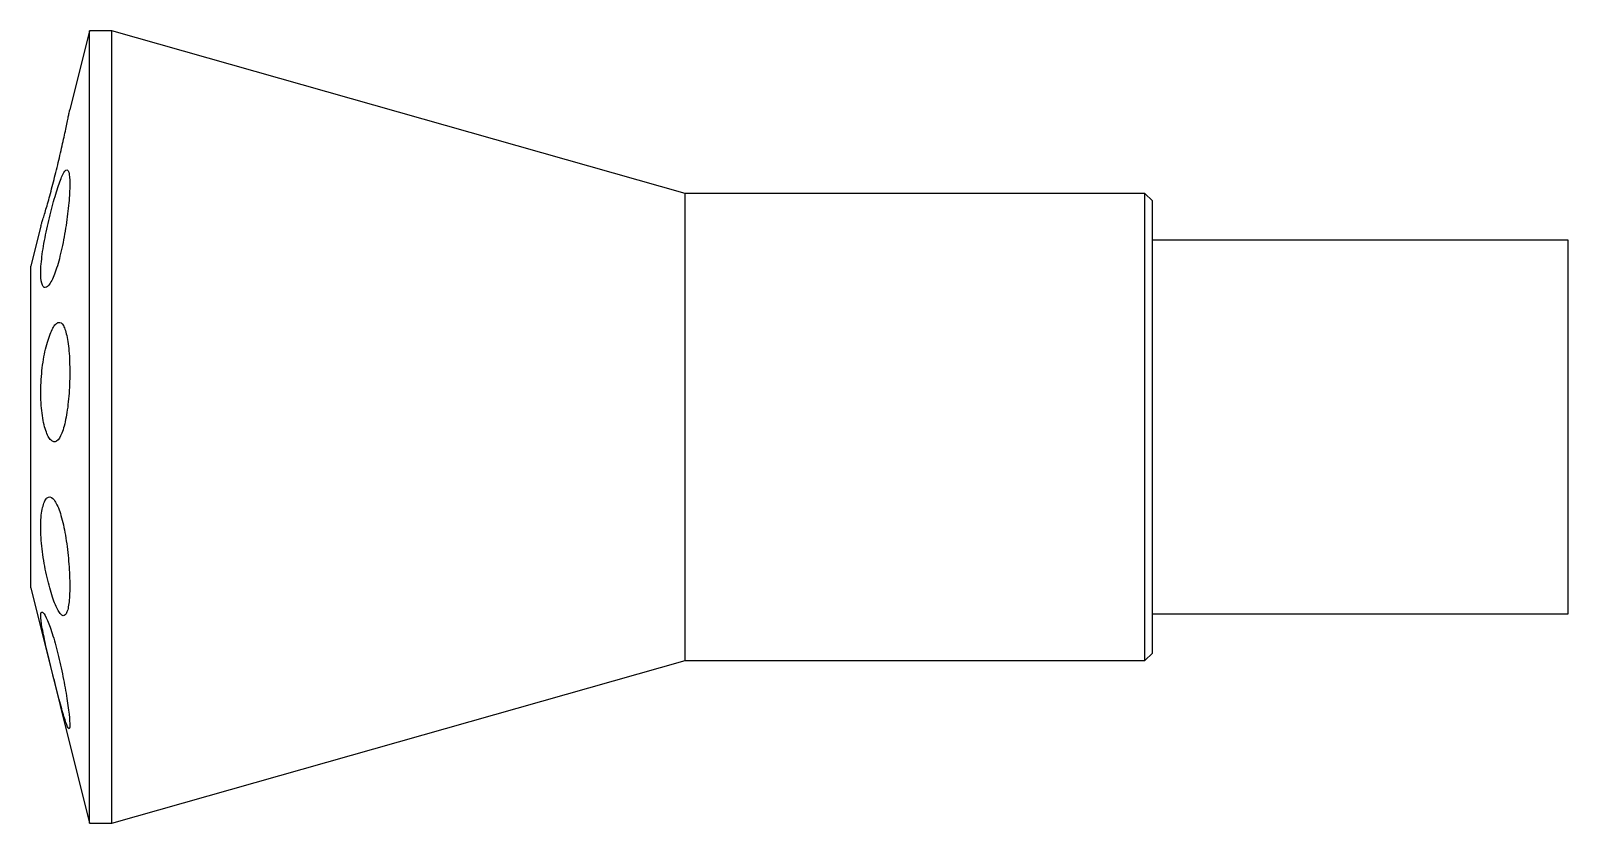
# Model space of a CAD drawing. Header units: inches. Extents: x 0.17 to 2.23, y 0.17 to 1.23.
import ezdxf

# ---------------------------------------------------------------- set-up
doc = ezdxf.new("R2010")
doc.units = ezdxf.units.IN
doc.header["$MEASUREMENT"] = 0

msp = doc.modelspace()

# ---------------------------------------------------------------- linework, layer by layer
at = {"color": 7, "linetype": 'Continuous', "lineweight": 25}
for p, q in [((0.2485, 1.23), (0.2222, 1.1243)), ((0.2785, 1.23), (0.2485, 1.23)), ((0.2485, 0.7), (0.2485, 1.23)), ((1.045, 1.0125), (0.2785, 1.23)), ((0.2785, 0.7), (0.2785, 1.23)), ((1.66, 1.0125), (1.045, 1.0125)), ((1.045, 0.7), (1.045, 1.0125)), ((1.67, 1.0025), (1.66, 1.0125)), ((1.66, 0.7), (1.66, 1.0125)), ((1.67, 0.7), (1.67, 1.0025)), ((0.1834, 0.9689), (0.17, 0.915)), ((2.226, 0.95), (1.67, 0.95)), ((2.226, 0.7), (2.226, 0.95)), ((0.17, 0.7), (0.17, 0.915)), ((0.17, 0.485), (0.17, 0.7)), ((0.2485, 0.17), (0.2485, 0.7)), ((0.2785, 0.17), (0.2785, 0.7)), ((1.045, 0.3875), (1.045, 0.7)), ((1.66, 0.3875), (1.66, 0.7)), ((1.67, 0.3975), (1.67, 0.7)), ((2.226, 0.45), (2.226, 0.7)), ((0.17, 0.485), (0.2485, 0.17)), ((1.67, 0.45), (2.226, 0.45)), ((1.66, 0.3875), (1.67, 0.3975)), ((0.2785, 0.17), (1.045, 0.3875)), ((1.045, 0.3875), (1.66, 0.3875)), ((0.2485, 0.17), (0.2785, 0.17))]:
    msp.add_line(p, q, dxfattribs=at)
for points, knots in [([(0.1835, 0.9689), (0.1835, 0.9689), (0.1835, 0.9689), (0.1843, 0.9714), (0.1857, 0.976), (0.1878, 0.9825), (0.1903, 0.991), (0.1932, 1.0009), (0.1963, 1.0122), (0.1995, 1.0244), (0.2028, 1.0373), (0.206, 1.0504), (0.2091, 1.0635), (0.212, 1.0761), (0.2146, 1.0879), (0.2169, 1.0985), (0.2188, 1.1077), (0.2203, 1.115), (0.2214, 1.1204), (0.2221, 1.1237), (0.2221, 1.1241), (0.2222, 1.1243)], [0, 0, 0, 0, 0.035654, 0.090035, 0.142885, 0.197269, 0.250098, 0.304463, 0.35723, 0.411526, 0.464326, 0.518647, 0.571648, 0.626174, 0.679379, 0.734126, 0.787325, 0.84208, 0.895031, 0.949535, 1, 1, 1, 1]), ([(0.1847, 0.8924), (0.1852, 0.8904), (0.1859, 0.8889), (0.1874, 0.8869), (0.1883, 0.8864), (0.1903, 0.8865), (0.1914, 0.887), (0.1937, 0.889), (0.1949, 0.8906), (0.1986, 0.8965), (0.2012, 0.9025), (0.2062, 0.9171), (0.2086, 0.926), (0.2119, 0.9403), (0.213, 0.9453), (0.2149, 0.9555), (0.2158, 0.9606), (0.2174, 0.971), (0.2182, 0.9762), (0.2195, 0.9863), (0.2201, 0.9912), (0.221, 1.0009), (0.2214, 1.0054), (0.2219, 1.0139), (0.2221, 1.0179), (0.2222, 1.0252), (0.2222, 1.0284), (0.2219, 1.0341), (0.2217, 1.0365), (0.2207, 1.0422), (0.2196, 1.0441), (0.2167, 1.0438), (0.215, 1.0416), (0.2119, 1.0355), (0.2108, 1.033), (0.2085, 1.0272), (0.2074, 1.0239), (0.2049, 1.0165), (0.2037, 1.0125), (0.2012, 1.0039), (0.1999, 0.9994), (0.1973, 0.9898), (0.1961, 0.9849), (0.1937, 0.9748), (0.1925, 0.9697), (0.1903, 0.9594), (0.1893, 0.9543), (0.1874, 0.9443), (0.1866, 0.9393), (0.1852, 0.9299), (0.1847, 0.9254), (0.1838, 0.9169), (0.1835, 0.9129), (0.1832, 0.9021), (0.1837, 0.8963), (0.1847, 0.8924)], [0, 0, 0, 0, 0.03125, 0.03125, 0.0625, 0.0625, 0.09375, 0.09375, 0.125, 0.125, 0.1875, 0.1875, 0.25, 0.25, 0.28125, 0.28125, 0.3125, 0.3125, 0.34375, 0.34375, 0.375, 0.375, 0.40625, 0.40625, 0.4375, 0.4375, 0.46875, 0.46875, 0.5, 0.5, 0.5625, 0.5625, 0.625, 0.625, 0.65625, 0.65625, 0.6875, 0.6875, 0.71875, 0.71875, 0.75, 0.75, 0.78125, 0.78125, 0.8125, 0.8125, 0.84375, 0.84375, 0.875, 0.875, 0.90625, 0.90625, 0.9375, 0.9375, 1, 1, 1, 1]), ([(0.1886, 0.7004), (0.1896, 0.6969), (0.1906, 0.6938), (0.1928, 0.6885), (0.194, 0.6863), (0.1965, 0.6828), (0.1977, 0.6816), (0.2002, 0.6802), (0.2015, 0.6799), (0.2053, 0.6809), (0.2078, 0.6836), (0.2122, 0.6927), (0.2143, 0.6991), (0.2169, 0.7108), (0.2177, 0.7151), (0.2191, 0.7241), (0.2197, 0.7288), (0.2207, 0.7387), (0.2211, 0.7439), (0.2217, 0.7542), (0.222, 0.7594), (0.2222, 0.77), (0.2222, 0.7752), (0.222, 0.7853), (0.2219, 0.7902), (0.2213, 0.7997), (0.2209, 0.8041), (0.2199, 0.8124), (0.2193, 0.8164), (0.2173, 0.8267), (0.2156, 0.8321), (0.2117, 0.839), (0.2094, 0.8405), (0.2058, 0.8396), (0.2046, 0.8388), (0.2021, 0.8362), (0.2008, 0.8344), (0.1983, 0.8298), (0.197, 0.8271), (0.1946, 0.8208), (0.1934, 0.8173), (0.1911, 0.8095), (0.19, 0.8052), (0.1881, 0.7963), (0.1872, 0.7915), (0.1857, 0.7816), (0.1851, 0.7765), (0.1841, 0.7662), (0.1837, 0.7609), (0.1834, 0.7504), (0.1833, 0.7453), (0.1836, 0.7351), (0.1839, 0.7301), (0.1852, 0.716), (0.1867, 0.7074), (0.1886, 0.7004)], [0, 0, 0, 0, 0.03125, 0.03125, 0.0625, 0.0625, 0.09375, 0.09375, 0.125, 0.125, 0.1875, 0.1875, 0.25, 0.25, 0.28125, 0.28125, 0.3125, 0.3125, 0.34375, 0.34375, 0.375, 0.375, 0.40625, 0.40625, 0.4375, 0.4375, 0.46875, 0.46875, 0.5, 0.5, 0.5625, 0.5625, 0.625, 0.625, 0.65625, 0.65625, 0.6875, 0.6875, 0.71875, 0.71875, 0.75, 0.75, 0.78125, 0.78125, 0.8125, 0.8125, 0.84375, 0.84375, 0.875, 0.875, 0.90625, 0.90625, 0.9375, 0.9375, 1, 1, 1, 1]), ([(0.201, 0.4671), (0.2023, 0.4637), (0.2035, 0.4607), (0.206, 0.4555), (0.2072, 0.4534), (0.2095, 0.4501), (0.2107, 0.4489), (0.2128, 0.4475), (0.2138, 0.4474), (0.2166, 0.4484), (0.2182, 0.4511), (0.2206, 0.4602), (0.2214, 0.4667), (0.2221, 0.4784), (0.2222, 0.4827), (0.2222, 0.4917), (0.2221, 0.4965), (0.2217, 0.5064), (0.2214, 0.5115), (0.2206, 0.5218), (0.2201, 0.527), (0.219, 0.5375), (0.2183, 0.5427), (0.2168, 0.5527), (0.2159, 0.5576), (0.2141, 0.567), (0.2131, 0.5714), (0.211, 0.5796), (0.2099, 0.5835), (0.2075, 0.5903), (0.2063, 0.5933), (0.2039, 0.5985), (0.2026, 0.6007), (0.1988, 0.6057), (0.1962, 0.607), (0.1927, 0.6059), (0.1915, 0.6051), (0.1894, 0.6023), (0.1885, 0.6004), (0.1867, 0.5958), (0.186, 0.593), (0.1847, 0.5866), (0.1842, 0.583), (0.1832, 0.5711), (0.1832, 0.562), (0.1841, 0.5472), (0.1846, 0.5421), (0.1858, 0.5319), (0.1865, 0.5266), (0.1882, 0.5163), (0.1891, 0.5112), (0.1912, 0.5012), (0.1924, 0.4963), (0.1959, 0.4824), (0.1984, 0.474), (0.201, 0.4671)], [0, 0, 0, 0, 0.03125, 0.03125, 0.0625, 0.0625, 0.09375, 0.09375, 0.125, 0.125, 0.1875, 0.1875, 0.25, 0.25, 0.28125, 0.28125, 0.3125, 0.3125, 0.34375, 0.34375, 0.375, 0.375, 0.40625, 0.40625, 0.4375, 0.4375, 0.46875, 0.46875, 0.5, 0.5, 0.53125, 0.53125, 0.5625, 0.5625, 0.625, 0.625, 0.65625, 0.65625, 0.6875, 0.6875, 0.71875, 0.71875, 0.75, 0.75, 0.8125, 0.8125, 0.84375, 0.84375, 0.875, 0.875, 0.90625, 0.90625, 0.9375, 0.9375, 1, 1, 1, 1]), ([(0.2114, 0.3232), (0.2125, 0.3193), (0.2135, 0.3158), (0.2154, 0.3096), (0.2163, 0.3068), (0.2179, 0.3023), (0.2186, 0.3004), (0.2198, 0.2978), (0.2204, 0.2969), (0.2217, 0.2959), (0.2221, 0.2973), (0.2222, 0.3039), (0.2219, 0.3092), (0.2208, 0.3194), (0.2203, 0.3232), (0.2191, 0.3314), (0.2185, 0.3358), (0.217, 0.345), (0.2161, 0.3499), (0.2143, 0.3598), (0.2134, 0.3649), (0.2113, 0.3752), (0.2102, 0.3803), (0.2079, 0.3904), (0.2067, 0.3955), (0.2042, 0.4052), (0.2029, 0.4098), (0.2004, 0.4186), (0.1991, 0.4228), (0.1966, 0.4304), (0.1954, 0.4339), (0.193, 0.44), (0.1919, 0.4427), (0.1887, 0.4493), (0.1868, 0.4519), (0.1849, 0.4527), (0.1844, 0.4525), (0.1836, 0.4511), (0.1834, 0.4499), (0.1833, 0.4466), (0.1835, 0.4444), (0.184, 0.4393), (0.1844, 0.4364), (0.1856, 0.4296), (0.1863, 0.4259), (0.1879, 0.4179), (0.1889, 0.4135), (0.1909, 0.4044), (0.192, 0.3997), (0.1944, 0.3899), (0.1956, 0.3848), (0.1981, 0.3747), (0.1993, 0.3696), (0.2019, 0.3595), (0.2032, 0.3544), (0.2069, 0.34), (0.2093, 0.3309), (0.2114, 0.3232)], [0, 0, 0, 0, 0.03125, 0.03125, 0.0625, 0.0625, 0.09375, 0.09375, 0.125, 0.125, 0.1875, 0.1875, 0.25, 0.25, 0.28125, 0.28125, 0.3125, 0.3125, 0.34375, 0.34375, 0.375, 0.375, 0.40625, 0.40625, 0.4375, 0.4375, 0.46875, 0.46875, 0.5, 0.5, 0.53125, 0.53125, 0.5625, 0.5625, 0.625, 0.625, 0.65625, 0.65625, 0.6875, 0.6875, 0.71875, 0.71875, 0.75, 0.75, 0.78125, 0.78125, 0.8125, 0.8125, 0.84375, 0.84375, 0.875, 0.875, 0.90625, 0.90625, 0.9375, 0.9375, 1, 1, 1, 1])]:
    msp.add_open_spline(points, degree=3, knots=knots, dxfattribs=at)

doc.saveas('drawing.dxf')
